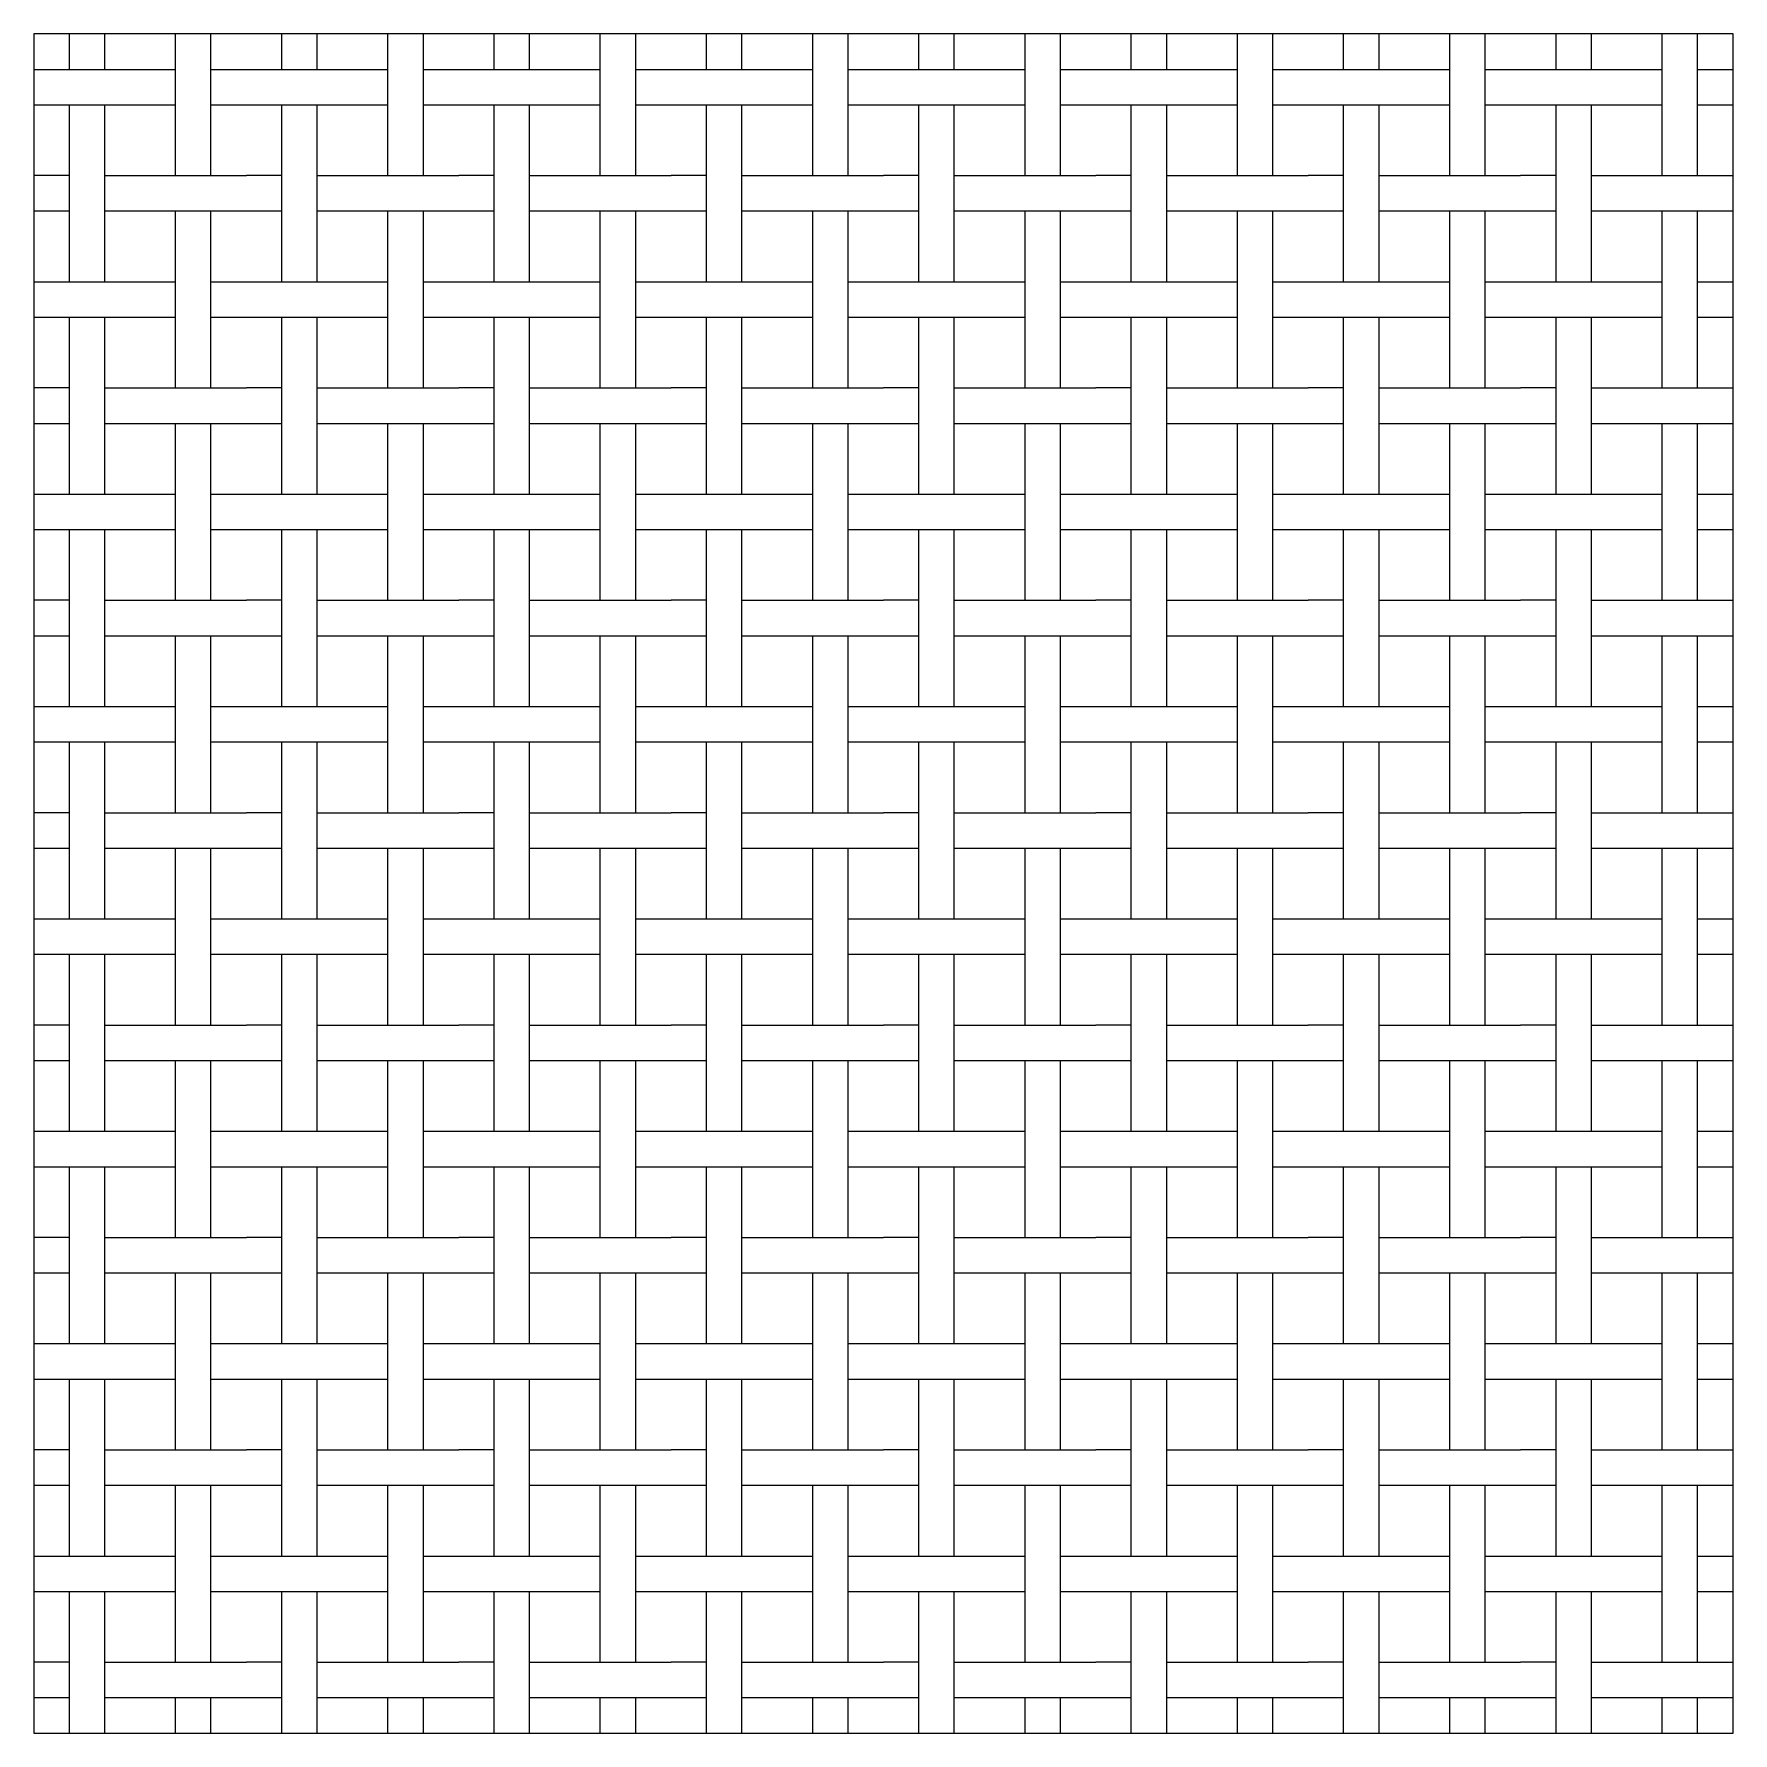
# Model space of a CAD drawing. Header units: inches. Extents: x 5 to 11, y 3 to 9.
import ezdxf

# ---------------------------------------------------------------- set-up
doc = ezdxf.new("R2010")
doc.units = ezdxf.units.IN
doc.header["$MEASUREMENT"] = 0
doc.layers.add('Visible Lines', color=1, linetype='Continuous')

# ---------------------------------------------------------------- blocks, each defined once
blk = doc.blocks.new('*U2')
at = {"layer": 'Visible Lines'}
for p, q in [((-0.25, 0.25), (-0.25, 0.375)), ((-0.125, 0.25), (-0.125, 0.375)), ((0.125, -0.125), (0.125, 0.375)), ((0.25, -0.125), (0.25, 0.375)), ((-0.375, 0.25), (0.125, 0.25)), ((0.125, 0.125), (0.125, 0.25)), ((0.25, 0.25), (0.25, 0.25)), ((0.25, 0.25), (0.375, 0.25)), ((-0.375, 0.125), (0.125, 0.125)), ((-0.25, -0.375), (-0.25, 0.125)), ((-0.125, -0.375), (-0.125, 0.125)), ((0.25, 0.125), (0.375, 0.125)), ((-0.25, -0.125), (-0.375, -0.125)), ((-0.125, -0.125), (0.375, -0.125)), ((-0.375, -0.25), (-0.25, -0.25)), ((-0.125, -0.25), (0.375, -0.25)), ((0.125, -0.375), (0.125, -0.25)), ((0.25, -0.375), (0.25, -0.25))]:
    blk.add_line(p, q, dxfattribs=at)
blk = doc.blocks.new('*U3')
at = {"layer": 'Visible Lines', "color": 0, "linetype": 'ByBlock', "lineweight": -2, "transparency": 16777216}
for p in [(0, 5.25), (0.75, 5.25), (1.5, 5.25), (2.25, 5.25), (3, 5.25), (3.75, 5.25), (4.5, 5.25), (5.25, 5.25), (0, 4.5), (0.75, 4.5), (1.5, 4.5), (2.25, 4.5), (3, 4.5), (3.75, 4.5), (4.5, 4.5), (5.25, 4.5), (0, 3.75), (0.75, 3.75), (1.5, 3.75), (2.25, 3.75), (3, 3.75), (3.75, 3.75), (4.5, 3.75), (5.25, 3.75), (0, 3), (0.75, 3), (1.5, 3), (2.25, 3), (3, 3), (3.75, 3), (4.5, 3), (5.25, 3), (0, 2.25), (0.75, 2.25), (1.5, 2.25), (2.25, 2.25), (3, 2.25), (3.75, 2.25), (4.5, 2.25), (5.25, 2.25), (0, 1.5), (0.75, 1.5), (1.5, 1.5), (2.25, 1.5), (3, 1.5), (3.75, 1.5), (4.5, 1.5), (5.25, 1.5), (0, 0.75), (0.75, 0.75), (1.5, 0.75), (2.25, 0.75), (3, 0.75), (3.75, 0.75), (4.5, 0.75), (5.25, 0.75), (0, 0), (0.75, 0), (1.5, 0), (2.25, 0), (3, 0), (3.75, 0), (4.5, 0), (5.25, 0)]:
    blk.add_blockref('*U2', p, dxfattribs=at)

msp = doc.modelspace()

# ---------------------------------------------------------------- linework, layer by layer
at = {"layer": 'Visible Lines'}
for p, q in [((11, 9), (5, 9)), ((5, 9), (5, 3)), ((11, 3), (11, 9)), ((5, 3), (11, 3))]:
    msp.add_line(p, q, dxfattribs=at)

# ---------------------------------------------------------------- block references
msp.add_blockref('*U3', (5.375, 3.375), dxfattribs=at)

doc.saveas('drawing.dxf')
